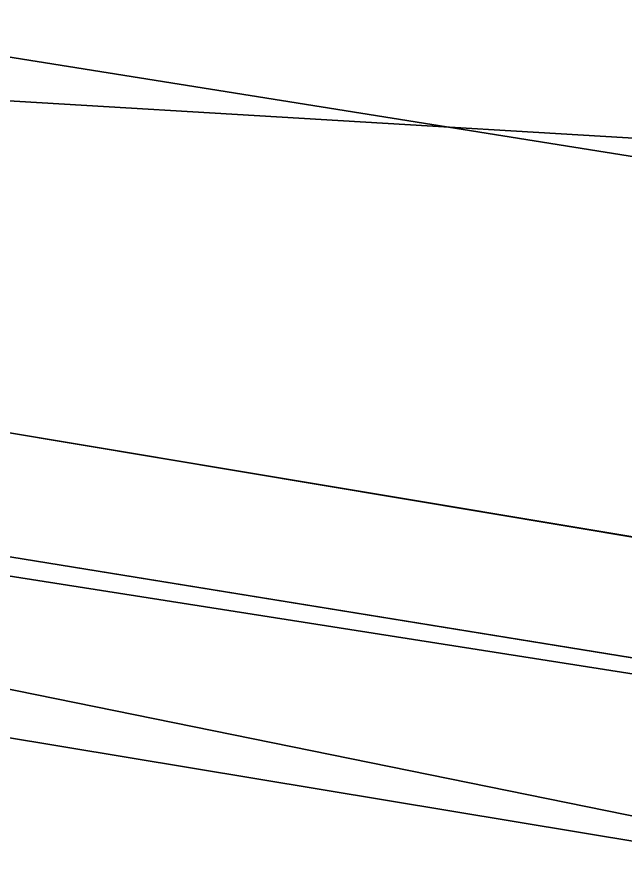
# Model space of a CAD drawing. Header units: metres. Extents: x 503497 to 504361, y 6966567 to 6966857.
# Drawn here: x 504125.2159 to 504125.3481, y 6966706.9415 to 6966707.1248 of the extents above; entities that cross this region are included whole.
import ezdxf

# ---------------------------------------------------------------- set-up
doc = ezdxf.new("R2010")
doc.units = ezdxf.units.M

msp = doc.modelspace()

# ---------------------------------------------------------------- linework, layer by layer
at = {"layer": 'SHADOW_APPROVED_20260111T072000'}
for points in [[(504154.0443, 6966707.0275), (504153.1492, 6966701.2887), (504073.5048, 6966717.5107), (504074.3999, 6966723.2495), (504154.0443, 6966707.0275)], [(504153.1492, 6966701.2887), (504158.2689, 6966700.4901), (504078.6245, 6966716.7121), (504073.5048, 6966717.5107), (504153.1492, 6966701.2887)]]:
    msp.add_lwpolyline(points, close=True, dxfattribs=at)
at = {"layer": 'SHADOW_APPROVED_20260129T071100'}
for points in [[(504170.0047, 6966700.3561), (504169.7774, 6966699.9974), (504079.3317, 6966714.2162), (504079.559, 6966714.5749), (504170.0047, 6966700.3561)], [(504169.7774, 6966699.9974), (504169.5259, 6966699.8139), (504079.0802, 6966714.0327), (504079.3317, 6966714.2162), (504169.7774, 6966699.9974)]]:
    msp.add_lwpolyline(points, close=True, dxfattribs=at)
at = {"layer": 'SHADOW_APPROVED_20261019T053000'}
for points in [[(504170.0047, 6966700.3561), (504169.7774, 6966699.9974), (503593.0217, 6966792.1302), (503593.249, 6966792.4889), (504170.0047, 6966700.3561)], [(504169.7774, 6966699.9974), (504169.5259, 6966699.8139), (503592.7702, 6966791.9467), (503593.0217, 6966792.1302), (504169.7774, 6966699.9974)]]:
    msp.add_lwpolyline(points, close=True, dxfattribs=at)
at = {"layer": 'SHADOW_APPROVED_20261112T063500'}
for points in [[(504169.7774, 6966699.9974), (504169.5259, 6966699.8139), (504071.2476, 6966715.7681), (504071.4991, 6966715.9516), (504169.7774, 6966699.9974)], [(504169.5259, 6966699.8139), (504168.8949, 6966699.7238), (504070.6166, 6966715.678), (504071.2476, 6966715.7681), (504169.5259, 6966699.8139)]]:
    msp.add_lwpolyline(points, close=True, dxfattribs=at)
at = {"layer": 'SHADOW_APPROVED_20261113T063500'}
for points in [[(504169.5259, 6966699.8139), (504168.8949, 6966699.7238), (504071.0848, 6966716.0935), (504071.7158, 6966716.1836), (504169.5259, 6966699.8139)], [(504168.8949, 6966699.7238), (504168.6104, 6966697.9001), (504070.8003, 6966714.2698), (504071.0848, 6966716.0935), (504168.8949, 6966699.7238)]]:
    msp.add_lwpolyline(points, close=True, dxfattribs=at)
at = {"layer": 'SHADOW_APPROVED_20261123T070300'}
for points in [[(504169.5259, 6966699.8139), (504168.8949, 6966699.7238), (504096.498, 6966711.7303), (504097.129, 6966711.8204), (504169.5259, 6966699.8139)], [(504168.8949, 6966699.7238), (504168.6104, 6966697.9001), (504096.2135, 6966709.9066), (504096.498, 6966711.7303), (504168.8949, 6966699.7238)]]:
    msp.add_lwpolyline(points, close=True, dxfattribs=at)
at = {"layer": 'SHADOW_APPROVED_20261221T090000'}
for points in [[(504145.7767, 6966705.8835), (504142.7149, 6966706.3611), (504108.944, 6966708.3697), (504112.0058, 6966707.8921), (504145.7767, 6966705.8835)], [(504144.9755, 6966700.7471), (504145.7767, 6966705.8835), (504112.0058, 6966707.8921), (504111.2046, 6966702.7557), (504144.9755, 6966700.7471)]]:
    msp.add_lwpolyline(points, close=True, dxfattribs=at)
at = {"layer": 'SHADOW_COMPARATOR_RL48_20260129T071100'}
for points in [[(504170.0047, 6966700.3561), (504169.7774, 6966699.9974), (504113.3802, 6966708.8635), (504113.6075, 6966709.2222), (504170.0047, 6966700.3561)], [(504169.7774, 6966699.9974), (504169.5259, 6966699.8139), (504113.1287, 6966708.68), (504113.3802, 6966708.8635), (504169.7774, 6966699.9974)]]:
    msp.add_lwpolyline(points, close=True, dxfattribs=at)
at = {"layer": 'SHADOW_COMPARATOR_RL48_20261019T053000'}
for points in [[(504170.0047, 6966700.3561), (504169.7774, 6966699.9974), (503810.143, 6966757.4465), (503810.3703, 6966757.8052), (504170.0047, 6966700.3561)], [(504169.7774, 6966699.9974), (504169.5259, 6966699.8139), (503809.8915, 6966757.263), (503810.143, 6966757.4465), (504169.7774, 6966699.9974)]]:
    msp.add_lwpolyline(points, close=True, dxfattribs=at)
at = {"layer": 'SHADOW_COMPARATOR_RL48_20261112T063500'}
for points in [[(504169.7774, 6966699.9974), (504169.5259, 6966699.8139), (504108.2447, 6966709.7621), (504108.4962, 6966709.9456), (504169.7774, 6966699.9974)], [(504169.5259, 6966699.8139), (504168.8949, 6966699.7238), (504107.6137, 6966709.672), (504108.2447, 6966709.7621), (504169.5259, 6966699.8139)]]:
    msp.add_lwpolyline(points, close=True, dxfattribs=at)
at = {"layer": 'SHADOW_COMPARATOR_RL48_20261113T063500'}
for points in [[(504169.5259, 6966699.8139), (504168.8949, 6966699.7238), (504107.9057, 6966709.9311), (504108.5367, 6966710.0212), (504169.5259, 6966699.8139)], [(504168.8949, 6966699.7238), (504168.6104, 6966697.9001), (504107.6212, 6966708.1074), (504107.9057, 6966709.9311), (504168.8949, 6966699.7238)]]:
    msp.add_lwpolyline(points, close=True, dxfattribs=at)
at = {"layer": 'SHADOW_COMPARATOR_RL48_20261123T070300'}
for points in [[(504169.5259, 6966699.8139), (504168.8949, 6966699.7238), (504123.752, 6966707.2104), (504124.383, 6966707.3005), (504169.5259, 6966699.8139)], [(504168.8949, 6966699.7238), (504168.6104, 6966697.9001), (504123.4675, 6966705.3867), (504123.752, 6966707.2104), (504168.8949, 6966699.7238)]]:
    msp.add_lwpolyline(points, close=True, dxfattribs=at)

doc.saveas('drawing.dxf')
